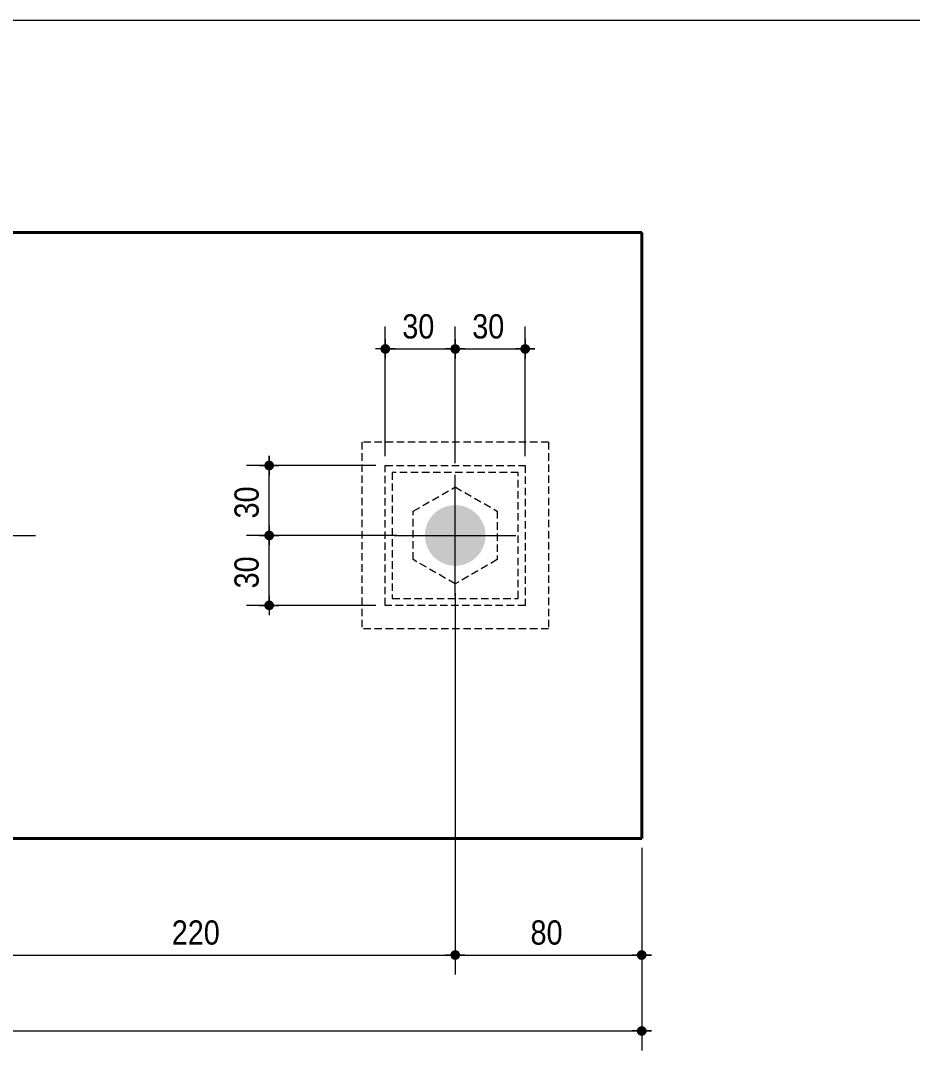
# Model space of a CAD drawing. Header units: millimetres. Extents: x 2 to 410, y 5 to 282.
# Drawn here: x 218.7 to 314.4, y 171.6 to 282 of the extents above; entities that cross this region are included whole.
import ezdxf

# ---------------------------------------------------------------- set-up
doc = ezdxf.new("R2010")
doc.units = ezdxf.units.MM
doc.linetypes.add('CACHE2', pattern=[1.190625, 0.79375, -0.396875])
for name, color, linetype, lineweight in [('Boulon', 7, 'Continuous', 0), ('Cache', 7, 'Continuous', 0), ('Cotation', 7, 'Continuous', 0), ('Feuille dessin', 5, 'Continuous', 0), ('Piece', 2, 'Continuous', 0)]:
    doc.layers.add(name, color=color, linetype=linetype, lineweight=lineweight)
doc.styles.add('ARIAL', font='ARIAL.TTF')

# ---------------------------------------------------------------- blocks, each defined once
blk = doc.blocks.new('*A2')
at = {"layer": 'Boulon'}
blk.add_hatch(color=256, dxfattribs=at).paths.add_polyline_path([(215.35, 226.73), (215.34, 226.67), (215.34, 226.61), (215.34, 226.54), (215.34, 226.48), (215.33, 226.42), (215.33, 226.36), (215.32, 226.3), (215.32, 226.24), (215.31, 226.18), (215.3, 226.12), (215.29, 226.06), (215.28, 226), (215.27, 225.94), (215.26, 225.88), (215.25, 225.81), (215.24, 225.75), (215.22, 225.69), (215.21, 225.64), (215.2, 225.58), (215.18, 225.52), (215.16, 225.46), (215.15, 225.4), (215.13, 225.34), (215.11, 225.28), (215.09, 225.22), (215.07, 225.16), (215.05, 225.11), (215.03, 225.05), (215.01, 224.99), (214.99, 224.93), (214.97, 224.88), (214.94, 224.82), (214.92, 224.76), (214.89, 224.71), (214.87, 224.65), (214.84, 224.6), (214.81, 224.54), (214.78, 224.49), (214.76, 224.43), (214.73, 224.38), (214.7, 224.33), (214.67, 224.27), (214.63, 224.22), (214.6, 224.17), (214.57, 224.12), (214.54, 224.06), (214.5, 224.01), (214.47, 223.96), (214.43, 223.91), (214.4, 223.86), (214.36, 223.81), (214.33, 223.76), (214.29, 223.71), (214.25, 223.67), (214.21, 223.62), (214.17, 223.57), (214.13, 223.52), (214.09, 223.48), (214.05, 223.43), (214.01, 223.39), (213.97, 223.34), (213.92, 223.3), (213.88, 223.25), (213.84, 223.21), (213.79, 223.17), (213.75, 223.13), (213.7, 223.09), (213.66, 223.04), (213.61, 223), (213.57, 222.96), (213.52, 222.93), (213.47, 222.89), (213.42, 222.85), (213.37, 222.81), (213.32, 222.77), (213.27, 222.74), (213.22, 222.7), (213.17, 222.67), (213.12, 222.63), (213.07, 222.6), (213.02, 222.57), (212.97, 222.53), (212.92, 222.5), (212.86, 222.47), (212.81, 222.44), (212.76, 222.41), (212.7, 222.38), (212.65, 222.35), (212.59, 222.32), (212.54, 222.3), (212.48, 222.27), (212.43, 222.24), (212.37, 222.22), (212.32, 222.19), (212.26, 222.17), (212.2, 222.15), (212.15, 222.13), (212.09, 222.1), (212.03, 222.08), (211.97, 222.06), (211.91, 222.04), (211.86, 222.02), (211.8, 222.01), (211.74, 221.99), (211.68, 221.97), (211.62, 221.96), (211.56, 221.94), (211.5, 221.93), (211.44, 221.91), (211.38, 221.9), (211.32, 221.89), (211.26, 221.87), (211.2, 221.86), (211.14, 221.85), (211.08, 221.84), (211.02, 221.84), (210.96, 221.83), (210.9, 221.82), (210.84, 221.81), (210.77, 221.81), (210.71, 221.8), (210.65, 221.8), (210.59, 221.8), (210.53, 221.79), (210.47, 221.79), (210.41, 221.79), (210.35, 221.79), (210.28, 221.79), (210.22, 221.79), (210.16, 221.79), (210.1, 221.8), (210.04, 221.8), (209.98, 221.8), (209.92, 221.81), (209.86, 221.81), (209.79, 221.82), (209.73, 221.83), (209.67, 221.84), (209.61, 221.84), (209.55, 221.85), (209.49, 221.86), (209.43, 221.87), (209.37, 221.89), (209.31, 221.9), (209.25, 221.91), (209.19, 221.93), (209.13, 221.94), (209.07, 221.96), (209.01, 221.97), (208.95, 221.99), (208.89, 222.01), (208.84, 222.02), (208.78, 222.04), (208.72, 222.06), (208.66, 222.08), (208.6, 222.1), (208.55, 222.13), (208.49, 222.15), (208.43, 222.17), (208.38, 222.19), (208.32, 222.22), (208.26, 222.24), (208.21, 222.27), (208.15, 222.3), (208.1, 222.32), (208.04, 222.35), (207.99, 222.38), (207.94, 222.41), (207.88, 222.44), (207.83, 222.47), (207.78, 222.5), (207.72, 222.53), (207.67, 222.57), (207.62, 222.6), (207.57, 222.63), (207.52, 222.67), (207.47, 222.7), (207.42, 222.74), (207.37, 222.77), (207.32, 222.81), (207.27, 222.85), (207.22, 222.89), (207.17, 222.93), (207.13, 222.96), (207.08, 223), (207.03, 223.04), (206.99, 223.09), (206.94, 223.13), (206.9, 223.17), (206.85, 223.21), (206.81, 223.25), (206.77, 223.3), (206.72, 223.34), (206.68, 223.39), (206.64, 223.43), (206.6, 223.48), (206.56, 223.52), (206.52, 223.57), (206.48, 223.62), (206.44, 223.67), (206.4, 223.71), (206.37, 223.76), (206.33, 223.81), (206.29, 223.86), (206.26, 223.91), (206.22, 223.96), (206.19, 224.01), (206.15, 224.06), (206.12, 224.12), (206.09, 224.17), (206.06, 224.22), (206.03, 224.27), (206, 224.33), (205.97, 224.38), (205.94, 224.43), (205.91, 224.49), (205.88, 224.54), (205.85, 224.6), (205.83, 224.65), (205.8, 224.71), (205.77, 224.76), (205.75, 224.82), (205.73, 224.88), (205.7, 224.93), (205.68, 224.99), (205.66, 225.05), (205.64, 225.11), (205.62, 225.16), (205.6, 225.22), (205.58, 225.28), (205.56, 225.34), (205.54, 225.4), (205.53, 225.46), (205.51, 225.52), (205.5, 225.58), (205.48, 225.64), (205.47, 225.69), (205.45, 225.75), (205.44, 225.81), (205.43, 225.88), (205.42, 225.94), (205.41, 226), (205.4, 226.06), (205.39, 226.12), (205.38, 226.18), (205.38, 226.24), (205.37, 226.3), (205.36, 226.36), (205.36, 226.42), (205.36, 226.48), (205.35, 226.54), (205.35, 226.61), (205.35, 226.67), (205.35, 226.73), (205.35, 226.79), (205.35, 226.85), (205.35, 226.91), (205.35, 226.97), (205.35, 227.04), (205.36, 227.1), (205.36, 227.16), (205.36, 227.22), (205.37, 227.28), (205.38, 227.34), (205.38, 227.4), (205.39, 227.46), (205.4, 227.52), (205.41, 227.58), (205.42, 227.65), (205.43, 227.71), (205.44, 227.77), (205.45, 227.83), (205.47, 227.89), (205.48, 227.95), (205.5, 228.01), (205.51, 228.06), (205.53, 228.12), (205.54, 228.18), (205.56, 228.24), (205.58, 228.3), (205.6, 228.36), (205.62, 228.42), (205.64, 228.47), (205.66, 228.53), (205.68, 228.59), (205.7, 228.65), (205.73, 228.7), (205.75, 228.76), (205.77, 228.82), (205.8, 228.87), (205.83, 228.93), (205.85, 228.98), (205.88, 229.04), (205.91, 229.09), (205.94, 229.15), (205.97, 229.2), (206, 229.25), (206.03, 229.31), (206.06, 229.36), (206.09, 229.41), (206.12, 229.47), (206.15, 229.52), (206.19, 229.57), (206.22, 229.62), (206.26, 229.67), (206.29, 229.72), (206.33, 229.77), (206.37, 229.82), (206.4, 229.87), (206.44, 229.91), (206.48, 229.96), (206.52, 230.01), (206.56, 230.06), (206.6, 230.1), (206.64, 230.15), (206.68, 230.19), (206.72, 230.24), (206.77, 230.28), (206.81, 230.33), (206.85, 230.37), (206.9, 230.41), (206.94, 230.45), (206.99, 230.5), (207.03, 230.54), (207.08, 230.58), (207.13, 230.62), (207.17, 230.66), (207.22, 230.69), (207.27, 230.73), (207.32, 230.77), (207.37, 230.81), (207.42, 230.84), (207.47, 230.88), (207.52, 230.91), (207.57, 230.95), (207.62, 230.98), (207.67, 231.01), (207.72, 231.05), (207.78, 231.08), (207.83, 231.11), (207.88, 231.14), (207.94, 231.17), (207.99, 231.2), (208.04, 231.23), (208.1, 231.26), (208.15, 231.28), (208.21, 231.31), (208.26, 231.34), (208.32, 231.36), (208.38, 231.39), (208.43, 231.41), (208.49, 231.43), (208.55, 231.46), (208.6, 231.48), (208.66, 231.5), (208.72, 231.52), (208.78, 231.54), (208.84, 231.56), (208.89, 231.58), (208.95, 231.59), (209.01, 231.61), (209.07, 231.63), (209.13, 231.64), (209.19, 231.66), (209.25, 231.67), (209.31, 231.68), (209.37, 231.69), (209.43, 231.71), (209.49, 231.72), (209.55, 231.73), (209.61, 231.74), (209.67, 231.74), (209.73, 231.75), (209.79, 231.76), (209.86, 231.77), (209.92, 231.77), (209.98, 231.78), (210.04, 231.78), (210.1, 231.78), (210.16, 231.79), (210.22, 231.79), (210.28, 231.79), (210.35, 231.79), (210.41, 231.79), (210.47, 231.79), (210.53, 231.79), (210.59, 231.78), (210.65, 231.78), (210.71, 231.78), (210.77, 231.77), (210.84, 231.77), (210.9, 231.76), (210.96, 231.75), (211.02, 231.74), (211.08, 231.74), (211.14, 231.73), (211.2, 231.72), (211.26, 231.71), (211.32, 231.69), (211.38, 231.68), (211.44, 231.67), (211.5, 231.66), (211.56, 231.64), (211.62, 231.63), (211.68, 231.61), (211.74, 231.59), (211.8, 231.58), (211.86, 231.56), (211.91, 231.54), (211.97, 231.52), (212.03, 231.5), (212.09, 231.48), (212.15, 231.46), (212.2, 231.43), (212.26, 231.41), (212.32, 231.39), (212.37, 231.36), (212.43, 231.34), (212.48, 231.31), (212.54, 231.28), (212.59, 231.26), (212.65, 231.23), (212.7, 231.2), (212.76, 231.17), (212.81, 231.14), (212.86, 231.11), (212.92, 231.08), (212.97, 231.05), (213.02, 231.01), (213.07, 230.98), (213.12, 230.95), (213.17, 230.91), (213.22, 230.88), (213.27, 230.84), (213.32, 230.81), (213.37, 230.77), (213.42, 230.73), (213.47, 230.69), (213.52, 230.66), (213.57, 230.62), (213.61, 230.58), (213.66, 230.54), (213.7, 230.5), (213.75, 230.45), (213.79, 230.41), (213.84, 230.37), (213.88, 230.33), (213.92, 230.28), (213.97, 230.24), (214.01, 230.19), (214.05, 230.15), (214.09, 230.1), (214.13, 230.06), (214.17, 230.01), (214.21, 229.96), (214.25, 229.91), (214.29, 229.87), (214.33, 229.82), (214.36, 229.77), (214.4, 229.72), (214.43, 229.67), (214.47, 229.62), (214.5, 229.57), (214.54, 229.52), (214.57, 229.47), (214.6, 229.41), (214.63, 229.36), (214.67, 229.31), (214.7, 229.25), (214.73, 229.2), (214.76, 229.15), (214.78, 229.09), (214.81, 229.04), (214.84, 228.98), (214.87, 228.93), (214.89, 228.87), (214.92, 228.82), (214.94, 228.76), (214.97, 228.7), (214.99, 228.65), (215.01, 228.59), (215.03, 228.53), (215.05, 228.47), (215.07, 228.42), (215.09, 228.36), (215.11, 228.3), (215.13, 228.24), (215.15, 228.18), (215.16, 228.12), (215.18, 228.06), (215.2, 228.01), (215.21, 227.95), (215.22, 227.89), (215.24, 227.83), (215.25, 227.77), (215.26, 227.71), (215.27, 227.65), (215.28, 227.58), (215.29, 227.52), (215.3, 227.46), (215.31, 227.4), (215.32, 227.34), (215.32, 227.28), (215.33, 227.22), (215.33, 227.16), (215.34, 227.1), (215.34, 227.04), (215.34, 226.97), (215.34, 226.91), (215.35, 226.85), (215.35, 226.79)], flags=17)
at = {"layer": 'Boulon', "linetype": 'Continuous', "lineweight": 0}
for p, q in [((210.35, 236.79), (210.35, 216.79)), ((200.35, 226.79), (220.35, 226.79))]:
    blk.add_line(p, q, dxfattribs=at)
blk = doc.blocks.new('*A3')
at = {"layer": 'Boulon'}
blk.add_hatch(color=256, dxfattribs=at).paths.add_polyline_path([(265.43, 230.04), (265.51, 230.04), (265.59, 230.03), (265.66, 230.02), (265.74, 230.02), (265.82, 230.01), (265.9, 229.99), (265.98, 229.98), (266.06, 229.96), (266.14, 229.94), (266.21, 229.92), (266.29, 229.9), (266.37, 229.88), (266.44, 229.85), (266.52, 229.82), (266.59, 229.79), (266.66, 229.76), (266.74, 229.73), (266.81, 229.69), (266.88, 229.66), (266.95, 229.62), (267.02, 229.58), (267.08, 229.54), (267.15, 229.49), (267.22, 229.45), (267.28, 229.4), (267.35, 229.35), (267.41, 229.3), (267.47, 229.25), (267.53, 229.2), (267.59, 229.14), (267.64, 229.09), (267.7, 229.03), (267.75, 228.97), (267.81, 228.91), (267.86, 228.85), (267.91, 228.79), (267.96, 228.73), (268, 228.66), (268.05, 228.6), (268.09, 228.53), (268.13, 228.46), (268.17, 228.39), (268.21, 228.32), (268.25, 228.25), (268.28, 228.18), (268.32, 228.11), (268.35, 228.03), (268.38, 227.96), (268.41, 227.89), (268.43, 227.81), (268.46, 227.73), (268.48, 227.66), (268.5, 227.58), (268.52, 227.5), (268.53, 227.42), (268.55, 227.35), (268.56, 227.27), (268.57, 227.19), (268.58, 227.11), (268.59, 227.03), (268.59, 226.95), (268.59, 226.87), (268.6, 226.79), (268.59, 226.71), (268.59, 226.63), (268.59, 226.55), (268.58, 226.47), (268.57, 226.39), (268.56, 226.31), (268.55, 226.23), (268.53, 226.16), (268.52, 226.08), (268.5, 226), (268.48, 225.92), (268.46, 225.85), (268.43, 225.77), (268.41, 225.7), (268.38, 225.62), (268.35, 225.55), (268.32, 225.47), (268.28, 225.4), (268.25, 225.33), (268.21, 225.26), (268.17, 225.19), (268.13, 225.12), (268.09, 225.05), (268.05, 224.98), (268, 224.92), (267.96, 224.85), (267.91, 224.79), (267.86, 224.73), (267.81, 224.67), (267.75, 224.61), (267.7, 224.55), (267.64, 224.49), (267.59, 224.44), (267.53, 224.38), (267.47, 224.33), (267.41, 224.28), (267.35, 224.23), (267.28, 224.18), (267.22, 224.13), (267.15, 224.09), (267.08, 224.04), (267.02, 224), (266.95, 223.96), (266.88, 223.92), (266.81, 223.89), (266.74, 223.85), (266.66, 223.82), (266.59, 223.79), (266.52, 223.76), (266.44, 223.73), (266.37, 223.7), (266.29, 223.68), (266.21, 223.66), (266.14, 223.64), (266.06, 223.62), (265.98, 223.6), (265.9, 223.59), (265.82, 223.58), (265.74, 223.56), (265.66, 223.56), (265.59, 223.55), (265.51, 223.54), (265.43, 223.54), (265.35, 223.54), (265.27, 223.54), (265.19, 223.54), (265.11, 223.55), (265.03, 223.56), (264.95, 223.56), (264.87, 223.58), (264.79, 223.59), (264.71, 223.6), (264.63, 223.62), (264.56, 223.64), (264.48, 223.66), (264.4, 223.68), (264.33, 223.7), (264.25, 223.73), (264.18, 223.76), (264.1, 223.79), (264.03, 223.82), (263.96, 223.85), (263.88, 223.89), (263.81, 223.92), (263.74, 223.96), (263.68, 224), (263.61, 224.04), (263.54, 224.09), (263.47, 224.13), (263.41, 224.18), (263.35, 224.23), (263.28, 224.28), (263.22, 224.33), (263.16, 224.38), (263.1, 224.44), (263.05, 224.49), (262.99, 224.55), (262.94, 224.61), (262.89, 224.67), (262.83, 224.73), (262.78, 224.79), (262.74, 224.85), (262.69, 224.92), (262.64, 224.98), (262.6, 225.05), (262.56, 225.12), (262.52, 225.19), (262.48, 225.26), (262.44, 225.33), (262.41, 225.4), (262.37, 225.47), (262.34, 225.55), (262.31, 225.62), (262.29, 225.7), (262.26, 225.77), (262.24, 225.85), (262.21, 225.92), (262.19, 226), (262.17, 226.08), (262.16, 226.16), (262.14, 226.23), (262.13, 226.31), (262.12, 226.39), (262.11, 226.47), (262.1, 226.55), (262.1, 226.63), (262.1, 226.71), (262.1, 226.79), (262.1, 226.87), (262.1, 226.95), (262.1, 227.03), (262.11, 227.11), (262.12, 227.19), (262.13, 227.27), (262.14, 227.35), (262.16, 227.42), (262.17, 227.5), (262.19, 227.58), (262.21, 227.66), (262.24, 227.73), (262.26, 227.81), (262.29, 227.89), (262.31, 227.96), (262.34, 228.03), (262.37, 228.11), (262.41, 228.18), (262.44, 228.25), (262.48, 228.32), (262.52, 228.39), (262.56, 228.46), (262.6, 228.53), (262.64, 228.6), (262.69, 228.66), (262.74, 228.73), (262.78, 228.79), (262.83, 228.85), (262.89, 228.91), (262.94, 228.97), (262.99, 229.03), (263.05, 229.09), (263.1, 229.14), (263.16, 229.2), (263.22, 229.25), (263.28, 229.3), (263.35, 229.35), (263.41, 229.4), (263.47, 229.45), (263.54, 229.49), (263.61, 229.54), (263.68, 229.58), (263.74, 229.62), (263.81, 229.66), (263.88, 229.69), (263.96, 229.73), (264.03, 229.76), (264.1, 229.79), (264.18, 229.82), (264.25, 229.85), (264.33, 229.88), (264.4, 229.9), (264.48, 229.92), (264.56, 229.94), (264.63, 229.96), (264.71, 229.98), (264.79, 229.99), (264.87, 230.01), (264.95, 230.02), (265.03, 230.02), (265.11, 230.03), (265.19, 230.04), (265.27, 230.04), (265.35, 230.04)], flags=17)
at = {"layer": 'Boulon', "linetype": 'Continuous', "lineweight": 0}
for p, q in [((265.35, 220.29), (265.35, 233.29)), ((258.85, 226.79), (271.85, 226.79))]:
    blk.add_line(p, q, dxfattribs=at)
blk = doc.blocks.new('*A4')
at = {"layer": 'Piece', "color": 2, "linetype": 'Continuous', "lineweight": 40}
for p, q in [((135.345956, 259.290322), (285.345956, 259.290322)), ((285.345956, 259.290322), (285.345956, 194.290322)), ((285.345956, 194.290322), (135.345956, 194.290322))]:
    blk.add_line(p, q, dxfattribs=at)
blk = doc.blocks.new('*A6')
at = {"layer": 'Cache', "color": 7, "linetype": 'CACHE2', "lineweight": 20}
for p, q in [((275.345956, 236.790322), (255.345956, 236.790322)), ((255.345956, 236.790322), (255.345956, 216.790322)), ((275.345956, 236.790322), (275.345956, 216.790322)), ((275.345956, 216.790322), (255.345956, 216.790322))]:
    blk.add_line(p, q, dxfattribs=at)
blk = doc.blocks.new('*A9')
at = {"layer": 'Cache', "color": 7, "linetype": 'CACHE2', "lineweight": 20}
for p, q in [((260.845956, 229.388398), (265.345956, 231.986474)), ((265.345956, 231.986474), (269.845956, 229.388398)), ((260.845956, 224.192246), (260.845956, 229.388398)), ((269.845956, 229.388398), (269.845956, 224.192246)), ((265.345956, 221.59417), (260.845956, 224.192246)), ((269.845956, 224.192246), (265.345956, 221.59417))]:
    blk.add_line(p, q, dxfattribs=at)
blk = doc.blocks.new('*A10')
at = {"layer": 'Cache', "color": 7, "linetype": 'CACHE2', "lineweight": 20}
for p, q in [((257.845956, 219.290322), (257.845956, 234.290322)), ((257.845956, 234.290322), (272.845956, 234.290322)), ((272.845956, 234.290322), (272.845956, 219.290322)), ((272.095956, 233.540322), (258.595956, 233.540322)), ((258.595956, 233.540322), (258.595956, 220.040322)), ((272.095956, 220.040322), (272.095956, 233.540322)), ((258.595956, 220.040322), (272.095956, 220.040322)), ((272.845956, 219.290322), (257.845956, 219.290322))]:
    blk.add_line(p, q, dxfattribs=at)
blk = doc.blocks.new('*A21')
at = {"layer": 'Feuille dessin', "linetype": 'Continuous', "lineweight": 0}
blk.add_line((405, 282), (5, 282), dxfattribs=at)
blk = doc.blocks.new('*A27')
at = {"layer": 'Cotation'}
for points in [[(257.82, 246.27), (257.79, 246.27), (257.77, 246.28), (257.74, 246.28), (257.72, 246.29), (257.7, 246.29), (257.67, 246.3), (257.65, 246.31), (257.62, 246.32), (257.6, 246.33), (257.58, 246.34), (257.56, 246.36), (257.54, 246.37), (257.52, 246.39), (257.5, 246.41), (257.48, 246.42), (257.46, 246.44), (257.44, 246.46), (257.43, 246.48), (257.41, 246.5), (257.4, 246.52), (257.39, 246.55), (257.38, 246.57), (257.37, 246.59), (257.36, 246.62), (257.35, 246.64), (257.34, 246.66), (257.34, 246.69), (257.33, 246.71), (257.33, 246.74), (257.33, 246.76), (257.33, 246.79), (257.33, 246.82), (257.33, 246.84), (257.33, 246.87), (257.34, 246.89), (257.34, 246.92), (257.35, 246.94), (257.36, 246.97), (257.37, 246.99), (257.38, 247.01), (257.39, 247.04), (257.4, 247.06), (257.41, 247.08), (257.43, 247.1), (257.44, 247.12), (257.46, 247.14), (257.48, 247.16), (257.5, 247.18), (257.52, 247.19), (257.54, 247.21), (257.56, 247.22), (257.58, 247.24), (257.6, 247.25), (257.62, 247.26), (257.65, 247.27), (257.67, 247.28), (257.7, 247.29), (257.72, 247.29), (257.74, 247.3), (257.77, 247.3), (257.79, 247.31), (257.82, 247.31), (257.85, 247.31), (257.87, 247.31), (257.9, 247.31), (257.92, 247.3), (257.95, 247.3), (257.97, 247.29), (258, 247.29), (258.02, 247.28), (258.04, 247.27), (258.07, 247.26), (258.09, 247.25), (258.11, 247.24), (258.13, 247.22), (258.16, 247.21), (258.18, 247.19), (258.2, 247.18), (258.21, 247.16), (258.23, 247.14), (258.25, 247.12), (258.26, 247.1), (258.28, 247.08), (258.29, 247.06), (258.3, 247.04), (258.32, 247.01), (258.33, 246.99), (258.34, 246.97), (258.34, 246.94), (258.35, 246.92), (258.36, 246.89), (258.36, 246.87), (258.36, 246.84), (258.37, 246.82), (258.37, 246.79), (258.37, 246.76), (258.36, 246.74), (258.36, 246.71), (258.36, 246.69), (258.35, 246.66), (258.34, 246.64), (258.34, 246.62), (258.33, 246.59), (258.32, 246.57), (258.3, 246.55), (258.29, 246.52), (258.28, 246.5), (258.26, 246.48), (258.25, 246.46), (258.23, 246.44), (258.21, 246.42), (258.2, 246.41), (258.18, 246.39), (258.16, 246.37), (258.13, 246.36), (258.11, 246.34), (258.09, 246.33), (258.07, 246.32), (258.04, 246.31), (258.02, 246.3), (258, 246.29), (257.97, 246.29), (257.95, 246.28), (257.92, 246.28), (257.9, 246.27), (257.87, 246.27), (257.85, 246.27)], [(265.32, 246.27), (265.29, 246.27), (265.27, 246.28), (265.24, 246.28), (265.22, 246.29), (265.2, 246.29), (265.17, 246.3), (265.15, 246.31), (265.12, 246.32), (265.1, 246.33), (265.08, 246.34), (265.06, 246.36), (265.04, 246.37), (265.02, 246.39), (265, 246.41), (264.98, 246.42), (264.96, 246.44), (264.94, 246.46), (264.93, 246.48), (264.91, 246.5), (264.9, 246.52), (264.89, 246.55), (264.88, 246.57), (264.87, 246.59), (264.86, 246.62), (264.85, 246.64), (264.84, 246.66), (264.84, 246.69), (264.83, 246.71), (264.83, 246.74), (264.83, 246.76), (264.83, 246.79), (264.83, 246.82), (264.83, 246.84), (264.83, 246.87), (264.84, 246.89), (264.84, 246.92), (264.85, 246.94), (264.86, 246.97), (264.87, 246.99), (264.88, 247.01), (264.89, 247.04), (264.9, 247.06), (264.91, 247.08), (264.93, 247.1), (264.94, 247.12), (264.96, 247.14), (264.98, 247.16), (265, 247.18), (265.02, 247.19), (265.04, 247.21), (265.06, 247.22), (265.08, 247.24), (265.1, 247.25), (265.12, 247.26), (265.15, 247.27), (265.17, 247.28), (265.2, 247.29), (265.22, 247.29), (265.24, 247.3), (265.27, 247.3), (265.29, 247.31), (265.32, 247.31), (265.35, 247.31), (265.37, 247.31), (265.4, 247.31), (265.42, 247.3), (265.45, 247.3), (265.47, 247.29), (265.5, 247.29), (265.52, 247.28), (265.54, 247.27), (265.57, 247.26), (265.59, 247.25), (265.61, 247.24), (265.63, 247.22), (265.66, 247.21), (265.68, 247.19), (265.7, 247.18), (265.71, 247.16), (265.73, 247.14), (265.75, 247.12), (265.76, 247.1), (265.78, 247.08), (265.79, 247.06), (265.8, 247.04), (265.82, 247.01), (265.83, 246.99), (265.84, 246.97), (265.84, 246.94), (265.85, 246.92), (265.86, 246.89), (265.86, 246.87), (265.86, 246.84), (265.87, 246.82), (265.87, 246.79), (265.87, 246.76), (265.86, 246.74), (265.86, 246.71), (265.86, 246.69), (265.85, 246.66), (265.84, 246.64), (265.84, 246.62), (265.83, 246.59), (265.82, 246.57), (265.8, 246.55), (265.79, 246.52), (265.78, 246.5), (265.76, 246.48), (265.75, 246.46), (265.73, 246.44), (265.71, 246.42), (265.7, 246.41), (265.68, 246.39), (265.66, 246.37), (265.63, 246.36), (265.61, 246.34), (265.59, 246.33), (265.57, 246.32), (265.54, 246.31), (265.52, 246.3), (265.5, 246.29), (265.47, 246.29), (265.45, 246.28), (265.42, 246.28), (265.4, 246.27), (265.37, 246.27), (265.35, 246.27)]]:
    blk.add_hatch(color=256, dxfattribs=at).paths.add_polyline_path(points, flags=17)
at = {"layer": 'Cotation', "linetype": 'Continuous', "lineweight": 0}
for p, q in [((257.85, 235.29), (257.85, 249.21)), ((265.35, 234.54), (265.35, 249.21)), ((257.85, 247.83), (257.85, 245.75)), ((265.35, 247.83), (265.35, 245.75)), ((258.89, 246.79), (256.81, 246.79)), ((257.85, 246.79), (256.81, 246.79)), ((257.85, 246.79), (265.35, 246.79)), ((266.39, 246.79), (264.31, 246.79)), ((265.35, 246.79), (266.39, 246.79))]:
    blk.add_line(p, q, dxfattribs=at)
at = {"layer": 'Cotation'}
for p in [(257.85, 246.79), (265.35, 246.79)]:
    blk.add_point(p, dxfattribs=at)
at = {"layer": 'Cotation', "style": 'ARIAL', "width": 0.85}
blk.add_text('30', height=2.6, dxfattribs=at).set_placement((259.67, 247.91))
blk = doc.blocks.new('*A28')
at = {"layer": 'Cotation'}
for points in [[(265.32, 246.27), (265.29, 246.27), (265.27, 246.28), (265.24, 246.28), (265.22, 246.29), (265.2, 246.29), (265.17, 246.3), (265.15, 246.31), (265.12, 246.32), (265.1, 246.33), (265.08, 246.34), (265.06, 246.36), (265.04, 246.37), (265.02, 246.39), (265, 246.41), (264.98, 246.42), (264.96, 246.44), (264.94, 246.46), (264.93, 246.48), (264.91, 246.5), (264.9, 246.52), (264.89, 246.55), (264.88, 246.57), (264.87, 246.59), (264.86, 246.62), (264.85, 246.64), (264.84, 246.66), (264.84, 246.69), (264.83, 246.71), (264.83, 246.74), (264.83, 246.76), (264.83, 246.79), (264.83, 246.82), (264.83, 246.84), (264.83, 246.87), (264.84, 246.89), (264.84, 246.92), (264.85, 246.94), (264.86, 246.97), (264.87, 246.99), (264.88, 247.01), (264.89, 247.04), (264.9, 247.06), (264.91, 247.08), (264.93, 247.1), (264.94, 247.12), (264.96, 247.14), (264.98, 247.16), (265, 247.18), (265.02, 247.19), (265.04, 247.21), (265.06, 247.22), (265.08, 247.24), (265.1, 247.25), (265.12, 247.26), (265.15, 247.27), (265.17, 247.28), (265.2, 247.29), (265.22, 247.29), (265.24, 247.3), (265.27, 247.3), (265.29, 247.31), (265.32, 247.31), (265.35, 247.31), (265.37, 247.31), (265.4, 247.31), (265.42, 247.3), (265.45, 247.3), (265.47, 247.29), (265.5, 247.29), (265.52, 247.28), (265.54, 247.27), (265.57, 247.26), (265.59, 247.25), (265.61, 247.24), (265.63, 247.22), (265.66, 247.21), (265.68, 247.19), (265.7, 247.18), (265.71, 247.16), (265.73, 247.14), (265.75, 247.12), (265.76, 247.1), (265.78, 247.08), (265.79, 247.06), (265.8, 247.04), (265.82, 247.01), (265.83, 246.99), (265.84, 246.97), (265.84, 246.94), (265.85, 246.92), (265.86, 246.89), (265.86, 246.87), (265.86, 246.84), (265.87, 246.82), (265.87, 246.79), (265.87, 246.76), (265.86, 246.74), (265.86, 246.71), (265.86, 246.69), (265.85, 246.66), (265.84, 246.64), (265.84, 246.62), (265.83, 246.59), (265.82, 246.57), (265.8, 246.55), (265.79, 246.52), (265.78, 246.5), (265.76, 246.48), (265.75, 246.46), (265.73, 246.44), (265.71, 246.42), (265.7, 246.41), (265.68, 246.39), (265.66, 246.37), (265.63, 246.36), (265.61, 246.34), (265.59, 246.33), (265.57, 246.32), (265.54, 246.31), (265.52, 246.3), (265.5, 246.29), (265.47, 246.29), (265.45, 246.28), (265.42, 246.28), (265.4, 246.27), (265.37, 246.27), (265.35, 246.27)], [(272.82, 246.27), (272.79, 246.27), (272.77, 246.28), (272.74, 246.28), (272.72, 246.29), (272.7, 246.29), (272.67, 246.3), (272.65, 246.31), (272.62, 246.32), (272.6, 246.33), (272.58, 246.34), (272.56, 246.36), (272.54, 246.37), (272.52, 246.39), (272.5, 246.41), (272.48, 246.42), (272.46, 246.44), (272.44, 246.46), (272.43, 246.48), (272.41, 246.5), (272.4, 246.52), (272.39, 246.55), (272.38, 246.57), (272.37, 246.59), (272.36, 246.62), (272.35, 246.64), (272.34, 246.66), (272.34, 246.69), (272.33, 246.71), (272.33, 246.74), (272.33, 246.76), (272.33, 246.79), (272.33, 246.82), (272.33, 246.84), (272.33, 246.87), (272.34, 246.89), (272.34, 246.92), (272.35, 246.94), (272.36, 246.97), (272.37, 246.99), (272.38, 247.01), (272.39, 247.04), (272.4, 247.06), (272.41, 247.08), (272.43, 247.1), (272.44, 247.12), (272.46, 247.14), (272.48, 247.16), (272.5, 247.18), (272.52, 247.19), (272.54, 247.21), (272.56, 247.22), (272.58, 247.24), (272.6, 247.25), (272.62, 247.26), (272.65, 247.27), (272.67, 247.28), (272.7, 247.29), (272.72, 247.29), (272.74, 247.3), (272.77, 247.3), (272.79, 247.31), (272.82, 247.31), (272.85, 247.31), (272.87, 247.31), (272.9, 247.31), (272.92, 247.3), (272.95, 247.3), (272.97, 247.29), (273, 247.29), (273.02, 247.28), (273.04, 247.27), (273.07, 247.26), (273.09, 247.25), (273.11, 247.24), (273.13, 247.22), (273.16, 247.21), (273.18, 247.19), (273.2, 247.18), (273.21, 247.16), (273.23, 247.14), (273.25, 247.12), (273.26, 247.1), (273.28, 247.08), (273.29, 247.06), (273.3, 247.04), (273.32, 247.01), (273.33, 246.99), (273.34, 246.97), (273.34, 246.94), (273.35, 246.92), (273.36, 246.89), (273.36, 246.87), (273.36, 246.84), (273.37, 246.82), (273.37, 246.79), (273.37, 246.76), (273.36, 246.74), (273.36, 246.71), (273.36, 246.69), (273.35, 246.66), (273.34, 246.64), (273.34, 246.62), (273.33, 246.59), (273.32, 246.57), (273.3, 246.55), (273.29, 246.52), (273.28, 246.5), (273.26, 246.48), (273.25, 246.46), (273.23, 246.44), (273.21, 246.42), (273.2, 246.41), (273.18, 246.39), (273.16, 246.37), (273.13, 246.36), (273.11, 246.34), (273.09, 246.33), (273.07, 246.32), (273.04, 246.31), (273.02, 246.3), (273, 246.29), (272.97, 246.29), (272.95, 246.28), (272.92, 246.28), (272.9, 246.27), (272.87, 246.27), (272.85, 246.27)]]:
    blk.add_hatch(color=256, dxfattribs=at).paths.add_polyline_path(points, flags=17)
at = {"layer": 'Cotation', "linetype": 'Continuous', "lineweight": 0}
for p, q in [((265.35, 234.54), (265.35, 249.21)), ((272.85, 235.29), (272.85, 249.21)), ((265.35, 247.83), (265.35, 245.75)), ((272.85, 247.83), (272.85, 245.75)), ((266.39, 246.79), (264.31, 246.79)), ((265.35, 246.79), (264.31, 246.79)), ((265.35, 246.79), (272.85, 246.79)), ((273.89, 246.79), (271.81, 246.79)), ((272.85, 246.79), (273.89, 246.79))]:
    blk.add_line(p, q, dxfattribs=at)
at = {"layer": 'Cotation'}
for p in [(265.35, 246.79), (272.85, 246.79)]:
    blk.add_point(p, dxfattribs=at)
at = {"layer": 'Cotation', "style": 'ARIAL', "width": 0.85}
blk.add_text('30', height=2.6, dxfattribs=at).set_placement((267.17, 247.91))
blk = doc.blocks.new('*A29')
at = {"layer": 'Cotation'}
for points in [[(245.37, 226.27), (245.34, 226.27), (245.32, 226.28), (245.29, 226.28), (245.27, 226.29), (245.24, 226.29), (245.22, 226.3), (245.2, 226.31), (245.17, 226.32), (245.15, 226.33), (245.13, 226.34), (245.11, 226.36), (245.08, 226.37), (245.06, 226.39), (245.05, 226.41), (245.03, 226.42), (245.01, 226.44), (244.99, 226.46), (244.98, 226.48), (244.96, 226.5), (244.95, 226.52), (244.94, 226.55), (244.92, 226.57), (244.91, 226.59), (244.9, 226.62), (244.9, 226.64), (244.89, 226.66), (244.88, 226.69), (244.88, 226.71), (244.88, 226.74), (244.88, 226.76), (244.87, 226.79), (244.88, 226.82), (244.88, 226.84), (244.88, 226.87), (244.88, 226.89), (244.89, 226.92), (244.9, 226.94), (244.9, 226.97), (244.91, 226.99), (244.92, 227.01), (244.94, 227.04), (244.95, 227.06), (244.96, 227.08), (244.98, 227.1), (244.99, 227.12), (245.01, 227.14), (245.03, 227.16), (245.05, 227.18), (245.06, 227.19), (245.08, 227.21), (245.11, 227.22), (245.13, 227.24), (245.15, 227.25), (245.17, 227.26), (245.2, 227.27), (245.22, 227.28), (245.24, 227.29), (245.27, 227.29), (245.29, 227.3), (245.32, 227.3), (245.34, 227.31), (245.37, 227.31), (245.39, 227.31), (245.42, 227.31), (245.45, 227.31), (245.47, 227.3), (245.5, 227.3), (245.52, 227.29), (245.55, 227.29), (245.57, 227.28), (245.59, 227.27), (245.62, 227.26), (245.64, 227.25), (245.66, 227.24), (245.68, 227.22), (245.7, 227.21), (245.72, 227.19), (245.74, 227.18), (245.76, 227.16), (245.78, 227.14), (245.8, 227.12), (245.81, 227.1), (245.83, 227.08), (245.84, 227.06), (245.85, 227.04), (245.86, 227.01), (245.87, 226.99), (245.88, 226.97), (245.89, 226.94), (245.9, 226.92), (245.9, 226.89), (245.91, 226.87), (245.91, 226.84), (245.91, 226.82), (245.91, 226.79), (245.91, 226.76), (245.91, 226.74), (245.91, 226.71), (245.9, 226.69), (245.9, 226.66), (245.89, 226.64), (245.88, 226.62), (245.87, 226.59), (245.86, 226.57), (245.85, 226.55), (245.84, 226.52), (245.83, 226.5), (245.81, 226.48), (245.8, 226.46), (245.78, 226.44), (245.76, 226.42), (245.74, 226.41), (245.72, 226.39), (245.7, 226.37), (245.68, 226.36), (245.66, 226.34), (245.64, 226.33), (245.62, 226.32), (245.59, 226.31), (245.57, 226.3), (245.55, 226.29), (245.52, 226.29), (245.5, 226.28), (245.47, 226.28), (245.45, 226.27), (245.42, 226.27), (245.39, 226.27)], [(245.37, 218.77), (245.34, 218.77), (245.32, 218.78), (245.29, 218.78), (245.27, 218.79), (245.24, 218.79), (245.22, 218.8), (245.2, 218.81), (245.17, 218.82), (245.15, 218.83), (245.13, 218.84), (245.11, 218.86), (245.08, 218.87), (245.06, 218.89), (245.05, 218.91), (245.03, 218.92), (245.01, 218.94), (244.99, 218.96), (244.98, 218.98), (244.96, 219), (244.95, 219.02), (244.94, 219.05), (244.92, 219.07), (244.91, 219.09), (244.9, 219.12), (244.9, 219.14), (244.89, 219.16), (244.88, 219.19), (244.88, 219.21), (244.88, 219.24), (244.88, 219.26), (244.87, 219.29), (244.88, 219.32), (244.88, 219.34), (244.88, 219.37), (244.88, 219.39), (244.89, 219.42), (244.9, 219.44), (244.9, 219.47), (244.91, 219.49), (244.92, 219.51), (244.94, 219.54), (244.95, 219.56), (244.96, 219.58), (244.98, 219.6), (244.99, 219.62), (245.01, 219.64), (245.03, 219.66), (245.05, 219.68), (245.06, 219.69), (245.08, 219.71), (245.11, 219.72), (245.13, 219.74), (245.15, 219.75), (245.17, 219.76), (245.2, 219.77), (245.22, 219.78), (245.24, 219.79), (245.27, 219.79), (245.29, 219.8), (245.32, 219.8), (245.34, 219.81), (245.37, 219.81), (245.39, 219.81), (245.42, 219.81), (245.45, 219.81), (245.47, 219.8), (245.5, 219.8), (245.52, 219.79), (245.55, 219.79), (245.57, 219.78), (245.59, 219.77), (245.62, 219.76), (245.64, 219.75), (245.66, 219.74), (245.68, 219.72), (245.7, 219.71), (245.72, 219.69), (245.74, 219.68), (245.76, 219.66), (245.78, 219.64), (245.8, 219.62), (245.81, 219.6), (245.83, 219.58), (245.84, 219.56), (245.85, 219.54), (245.86, 219.51), (245.87, 219.49), (245.88, 219.47), (245.89, 219.44), (245.9, 219.42), (245.9, 219.39), (245.91, 219.37), (245.91, 219.34), (245.91, 219.32), (245.91, 219.29), (245.91, 219.26), (245.91, 219.24), (245.91, 219.21), (245.9, 219.19), (245.9, 219.16), (245.89, 219.14), (245.88, 219.12), (245.87, 219.09), (245.86, 219.07), (245.85, 219.05), (245.84, 219.02), (245.83, 219), (245.81, 218.98), (245.8, 218.96), (245.78, 218.94), (245.76, 218.92), (245.74, 218.91), (245.72, 218.89), (245.7, 218.87), (245.68, 218.86), (245.66, 218.84), (245.64, 218.83), (245.62, 218.82), (245.59, 218.81), (245.57, 218.8), (245.55, 218.79), (245.52, 218.79), (245.5, 218.78), (245.47, 218.78), (245.45, 218.77), (245.42, 218.77), (245.39, 218.77)]]:
    blk.add_hatch(color=256, dxfattribs=at).paths.add_polyline_path(points, flags=17)
at = {"layer": 'Cotation', "linetype": 'Continuous', "lineweight": 0}
for p, q in [((245.39, 227.83), (245.39, 225.75)), ((245.39, 226.79), (245.39, 227.83)), ((259.08, 226.79), (242.97, 226.79)), ((244.35, 226.79), (246.43, 226.79)), ((245.39, 219.29), (245.39, 226.79)), ((245.39, 220.33), (245.39, 218.25)), ((256.85, 219.29), (242.97, 219.29)), ((244.35, 219.29), (246.43, 219.29)), ((245.39, 219.29), (245.39, 218.25))]:
    blk.add_line(p, q, dxfattribs=at)
at = {"layer": 'Cotation'}
for p in [(245.39, 226.79), (245.39, 219.29)]:
    blk.add_point(p, dxfattribs=at)
at = {"layer": 'Cotation', "style": 'ARIAL', "width": 0.85}
blk.add_text('30', height=2.6, rotation=90.0002, dxfattribs=at).set_placement((244.27, 221.11))
blk = doc.blocks.new('*A30')
at = {"layer": 'Cotation'}
for points in [[(245.37, 233.77), (245.34, 233.77), (245.32, 233.78), (245.29, 233.78), (245.27, 233.79), (245.24, 233.79), (245.22, 233.8), (245.2, 233.81), (245.17, 233.82), (245.15, 233.83), (245.13, 233.84), (245.11, 233.86), (245.08, 233.87), (245.06, 233.89), (245.05, 233.91), (245.03, 233.92), (245.01, 233.94), (244.99, 233.96), (244.98, 233.98), (244.96, 234), (244.95, 234.02), (244.94, 234.05), (244.92, 234.07), (244.91, 234.09), (244.9, 234.12), (244.9, 234.14), (244.89, 234.16), (244.88, 234.19), (244.88, 234.21), (244.88, 234.24), (244.88, 234.26), (244.87, 234.29), (244.88, 234.32), (244.88, 234.34), (244.88, 234.37), (244.88, 234.39), (244.89, 234.42), (244.9, 234.44), (244.9, 234.47), (244.91, 234.49), (244.92, 234.51), (244.94, 234.54), (244.95, 234.56), (244.96, 234.58), (244.98, 234.6), (244.99, 234.62), (245.01, 234.64), (245.03, 234.66), (245.05, 234.68), (245.06, 234.69), (245.08, 234.71), (245.11, 234.72), (245.13, 234.74), (245.15, 234.75), (245.17, 234.76), (245.2, 234.77), (245.22, 234.78), (245.24, 234.79), (245.27, 234.79), (245.29, 234.8), (245.32, 234.8), (245.34, 234.81), (245.37, 234.81), (245.39, 234.81), (245.42, 234.81), (245.45, 234.81), (245.47, 234.8), (245.5, 234.8), (245.52, 234.79), (245.55, 234.79), (245.57, 234.78), (245.59, 234.77), (245.62, 234.76), (245.64, 234.75), (245.66, 234.74), (245.68, 234.72), (245.7, 234.71), (245.72, 234.69), (245.74, 234.68), (245.76, 234.66), (245.78, 234.64), (245.8, 234.62), (245.81, 234.6), (245.83, 234.58), (245.84, 234.56), (245.85, 234.54), (245.86, 234.51), (245.87, 234.49), (245.88, 234.47), (245.89, 234.44), (245.9, 234.42), (245.9, 234.39), (245.91, 234.37), (245.91, 234.34), (245.91, 234.32), (245.91, 234.29), (245.91, 234.26), (245.91, 234.24), (245.91, 234.21), (245.9, 234.19), (245.9, 234.16), (245.89, 234.14), (245.88, 234.12), (245.87, 234.09), (245.86, 234.07), (245.85, 234.05), (245.84, 234.02), (245.83, 234), (245.81, 233.98), (245.8, 233.96), (245.78, 233.94), (245.76, 233.92), (245.74, 233.91), (245.72, 233.89), (245.7, 233.87), (245.68, 233.86), (245.66, 233.84), (245.64, 233.83), (245.62, 233.82), (245.59, 233.81), (245.57, 233.8), (245.55, 233.79), (245.52, 233.79), (245.5, 233.78), (245.47, 233.78), (245.45, 233.77), (245.42, 233.77), (245.39, 233.77)], [(245.37, 226.27), (245.34, 226.27), (245.32, 226.28), (245.29, 226.28), (245.27, 226.29), (245.24, 226.29), (245.22, 226.3), (245.2, 226.31), (245.17, 226.32), (245.15, 226.33), (245.13, 226.34), (245.11, 226.36), (245.08, 226.37), (245.06, 226.39), (245.05, 226.41), (245.03, 226.42), (245.01, 226.44), (244.99, 226.46), (244.98, 226.48), (244.96, 226.5), (244.95, 226.52), (244.94, 226.55), (244.92, 226.57), (244.91, 226.59), (244.9, 226.62), (244.9, 226.64), (244.89, 226.66), (244.88, 226.69), (244.88, 226.71), (244.88, 226.74), (244.88, 226.76), (244.87, 226.79), (244.88, 226.82), (244.88, 226.84), (244.88, 226.87), (244.88, 226.89), (244.89, 226.92), (244.9, 226.94), (244.9, 226.97), (244.91, 226.99), (244.92, 227.01), (244.94, 227.04), (244.95, 227.06), (244.96, 227.08), (244.98, 227.1), (244.99, 227.12), (245.01, 227.14), (245.03, 227.16), (245.05, 227.18), (245.06, 227.19), (245.08, 227.21), (245.11, 227.22), (245.13, 227.24), (245.15, 227.25), (245.17, 227.26), (245.2, 227.27), (245.22, 227.28), (245.24, 227.29), (245.27, 227.29), (245.29, 227.3), (245.32, 227.3), (245.34, 227.31), (245.37, 227.31), (245.39, 227.31), (245.42, 227.31), (245.45, 227.31), (245.47, 227.3), (245.5, 227.3), (245.52, 227.29), (245.55, 227.29), (245.57, 227.28), (245.59, 227.27), (245.62, 227.26), (245.64, 227.25), (245.66, 227.24), (245.68, 227.22), (245.7, 227.21), (245.72, 227.19), (245.74, 227.18), (245.76, 227.16), (245.78, 227.14), (245.8, 227.12), (245.81, 227.1), (245.83, 227.08), (245.84, 227.06), (245.85, 227.04), (245.86, 227.01), (245.87, 226.99), (245.88, 226.97), (245.89, 226.94), (245.9, 226.92), (245.9, 226.89), (245.91, 226.87), (245.91, 226.84), (245.91, 226.82), (245.91, 226.79), (245.91, 226.76), (245.91, 226.74), (245.91, 226.71), (245.9, 226.69), (245.9, 226.66), (245.89, 226.64), (245.88, 226.62), (245.87, 226.59), (245.86, 226.57), (245.85, 226.55), (245.84, 226.52), (245.83, 226.5), (245.81, 226.48), (245.8, 226.46), (245.78, 226.44), (245.76, 226.42), (245.74, 226.41), (245.72, 226.39), (245.7, 226.37), (245.68, 226.36), (245.66, 226.34), (245.64, 226.33), (245.62, 226.32), (245.59, 226.31), (245.57, 226.3), (245.55, 226.29), (245.52, 226.29), (245.5, 226.28), (245.47, 226.28), (245.45, 226.27), (245.42, 226.27), (245.39, 226.27)]]:
    blk.add_hatch(color=256, dxfattribs=at).paths.add_polyline_path(points, flags=17)
at = {"layer": 'Cotation', "linetype": 'Continuous', "lineweight": 0}
for p, q in [((245.39, 235.33), (245.39, 233.25)), ((245.39, 234.29), (245.39, 235.33)), ((256.85, 234.29), (242.97, 234.29)), ((244.35, 234.29), (246.43, 234.29)), ((245.39, 226.79), (245.39, 234.29)), ((245.39, 227.83), (245.39, 225.75)), ((259.08, 226.79), (242.97, 226.79)), ((244.35, 226.79), (246.43, 226.79)), ((245.39, 226.79), (245.39, 225.75))]:
    blk.add_line(p, q, dxfattribs=at)
at = {"layer": 'Cotation'}
for p in [(245.39, 234.29), (245.39, 226.79)]:
    blk.add_point(p, dxfattribs=at)
at = {"layer": 'Cotation', "style": 'ARIAL', "width": 0.85}
blk.add_text('30', height=2.6, rotation=90.0002, dxfattribs=at).set_placement((244.27, 228.61))
blk = doc.blocks.new('*A31')
at = {"layer": 'Cotation'}
blk.add_hatch(color=256, dxfattribs=at).paths.add_polyline_path([(285.32, 173.13), (285.29, 173.13), (285.27, 173.13), (285.24, 173.14), (285.22, 173.14), (285.2, 173.15), (285.17, 173.16), (285.15, 173.17), (285.12, 173.18), (285.1, 173.19), (285.08, 173.2), (285.06, 173.21), (285.04, 173.23), (285.02, 173.24), (285, 173.26), (284.98, 173.28), (284.96, 173.3), (284.94, 173.32), (284.93, 173.34), (284.91, 173.36), (284.9, 173.38), (284.89, 173.4), (284.88, 173.42), (284.87, 173.45), (284.86, 173.47), (284.85, 173.5), (284.84, 173.52), (284.84, 173.54), (284.83, 173.57), (284.83, 173.6), (284.83, 173.62), (284.83, 173.65), (284.83, 173.67), (284.83, 173.7), (284.83, 173.72), (284.84, 173.75), (284.84, 173.77), (284.85, 173.8), (284.86, 173.82), (284.87, 173.85), (284.88, 173.87), (284.89, 173.89), (284.9, 173.91), (284.91, 173.94), (284.93, 173.96), (284.94, 173.98), (284.96, 174), (284.98, 174.01), (285, 174.03), (285.02, 174.05), (285.04, 174.06), (285.06, 174.08), (285.08, 174.09), (285.1, 174.1), (285.12, 174.12), (285.15, 174.13), (285.17, 174.14), (285.2, 174.14), (285.22, 174.15), (285.24, 174.16), (285.27, 174.16), (285.29, 174.16), (285.32, 174.17), (285.35, 174.17), (285.37, 174.17), (285.4, 174.16), (285.42, 174.16), (285.45, 174.16), (285.47, 174.15), (285.5, 174.14), (285.52, 174.14), (285.54, 174.13), (285.57, 174.12), (285.59, 174.1), (285.61, 174.09), (285.63, 174.08), (285.66, 174.06), (285.68, 174.05), (285.7, 174.03), (285.71, 174.01), (285.73, 174), (285.75, 173.98), (285.76, 173.96), (285.78, 173.94), (285.79, 173.91), (285.8, 173.89), (285.82, 173.87), (285.83, 173.85), (285.84, 173.82), (285.84, 173.8), (285.85, 173.77), (285.86, 173.75), (285.86, 173.72), (285.86, 173.7), (285.87, 173.67), (285.87, 173.65), (285.87, 173.62), (285.86, 173.6), (285.86, 173.57), (285.86, 173.54), (285.85, 173.52), (285.84, 173.5), (285.84, 173.47), (285.83, 173.45), (285.82, 173.42), (285.8, 173.4), (285.79, 173.38), (285.78, 173.36), (285.76, 173.34), (285.75, 173.32), (285.73, 173.3), (285.71, 173.28), (285.7, 173.26), (285.68, 173.24), (285.66, 173.23), (285.63, 173.21), (285.61, 173.2), (285.59, 173.19), (285.57, 173.18), (285.54, 173.17), (285.52, 173.16), (285.5, 173.15), (285.47, 173.14), (285.45, 173.14), (285.42, 173.13), (285.4, 173.13), (285.37, 173.13), (285.35, 173.13)], flags=17)
at = {"layer": 'Cotation', "linetype": 'Continuous', "lineweight": 0}
for p, q in [((285.35, 193.29), (285.35, 171.57)), ((285.35, 174.69), (285.35, 172.61)), ((135.35, 173.65), (285.35, 173.65)), ((286.39, 173.65), (284.31, 173.65)), ((285.35, 173.65), (286.39, 173.65))]:
    blk.add_line(p, q, dxfattribs=at)
at = {"layer": 'Cotation'}
blk.add_point((285.35, 173.65), dxfattribs=at)
blk = doc.blocks.new('*A34')
at = {"layer": 'Cotation'}
for points in [[(210.32, 181.27), (210.29, 181.27), (210.27, 181.28), (210.24, 181.28), (210.22, 181.29), (210.2, 181.29), (210.17, 181.3), (210.15, 181.31), (210.12, 181.32), (210.1, 181.33), (210.08, 181.34), (210.06, 181.36), (210.04, 181.37), (210.02, 181.39), (210, 181.41), (209.98, 181.42), (209.96, 181.44), (209.94, 181.46), (209.93, 181.48), (209.91, 181.5), (209.9, 181.52), (209.89, 181.55), (209.88, 181.57), (209.87, 181.59), (209.86, 181.62), (209.85, 181.64), (209.84, 181.66), (209.84, 181.69), (209.83, 181.71), (209.83, 181.74), (209.83, 181.76), (209.83, 181.79), (209.83, 181.82), (209.83, 181.84), (209.83, 181.87), (209.84, 181.89), (209.84, 181.92), (209.85, 181.94), (209.86, 181.97), (209.87, 181.99), (209.88, 182.01), (209.89, 182.04), (209.9, 182.06), (209.91, 182.08), (209.93, 182.1), (209.94, 182.12), (209.96, 182.14), (209.98, 182.16), (210, 182.18), (210.02, 182.19), (210.04, 182.21), (210.06, 182.22), (210.08, 182.24), (210.1, 182.25), (210.12, 182.26), (210.15, 182.27), (210.17, 182.28), (210.2, 182.29), (210.22, 182.29), (210.24, 182.3), (210.27, 182.3), (210.29, 182.31), (210.32, 182.31), (210.35, 182.31), (210.37, 182.31), (210.4, 182.31), (210.42, 182.3), (210.45, 182.3), (210.47, 182.29), (210.5, 182.29), (210.52, 182.28), (210.54, 182.27), (210.57, 182.26), (210.59, 182.25), (210.61, 182.24), (210.63, 182.22), (210.66, 182.21), (210.68, 182.19), (210.7, 182.18), (210.71, 182.16), (210.73, 182.14), (210.75, 182.12), (210.76, 182.1), (210.78, 182.08), (210.79, 182.06), (210.8, 182.04), (210.82, 182.01), (210.83, 181.99), (210.84, 181.97), (210.84, 181.94), (210.85, 181.92), (210.86, 181.89), (210.86, 181.87), (210.86, 181.84), (210.87, 181.82), (210.87, 181.79), (210.87, 181.76), (210.86, 181.74), (210.86, 181.71), (210.86, 181.69), (210.85, 181.66), (210.84, 181.64), (210.84, 181.62), (210.83, 181.59), (210.82, 181.57), (210.8, 181.55), (210.79, 181.52), (210.78, 181.5), (210.76, 181.48), (210.75, 181.46), (210.73, 181.44), (210.71, 181.42), (210.7, 181.41), (210.68, 181.39), (210.66, 181.37), (210.63, 181.36), (210.61, 181.34), (210.59, 181.33), (210.57, 181.32), (210.54, 181.31), (210.52, 181.3), (210.5, 181.29), (210.47, 181.29), (210.45, 181.28), (210.42, 181.28), (210.4, 181.27), (210.37, 181.27), (210.35, 181.27)], [(265.32, 181.27), (265.29, 181.27), (265.27, 181.28), (265.24, 181.28), (265.22, 181.29), (265.2, 181.29), (265.17, 181.3), (265.15, 181.31), (265.12, 181.32), (265.1, 181.33), (265.08, 181.34), (265.06, 181.36), (265.04, 181.37), (265.02, 181.39), (265, 181.41), (264.98, 181.42), (264.96, 181.44), (264.94, 181.46), (264.93, 181.48), (264.91, 181.5), (264.9, 181.52), (264.89, 181.55), (264.88, 181.57), (264.87, 181.59), (264.86, 181.62), (264.85, 181.64), (264.84, 181.66), (264.84, 181.69), (264.83, 181.71), (264.83, 181.74), (264.83, 181.76), (264.83, 181.79), (264.83, 181.82), (264.83, 181.84), (264.83, 181.87), (264.84, 181.89), (264.84, 181.92), (264.85, 181.94), (264.86, 181.97), (264.87, 181.99), (264.88, 182.01), (264.89, 182.04), (264.9, 182.06), (264.91, 182.08), (264.93, 182.1), (264.94, 182.12), (264.96, 182.14), (264.98, 182.16), (265, 182.18), (265.02, 182.19), (265.04, 182.21), (265.06, 182.22), (265.08, 182.24), (265.1, 182.25), (265.12, 182.26), (265.15, 182.27), (265.17, 182.28), (265.2, 182.29), (265.22, 182.29), (265.24, 182.3), (265.27, 182.3), (265.29, 182.31), (265.32, 182.31), (265.35, 182.31), (265.37, 182.31), (265.4, 182.31), (265.42, 182.3), (265.45, 182.3), (265.47, 182.29), (265.5, 182.29), (265.52, 182.28), (265.54, 182.27), (265.57, 182.26), (265.59, 182.25), (265.61, 182.24), (265.63, 182.22), (265.66, 182.21), (265.68, 182.19), (265.7, 182.18), (265.71, 182.16), (265.73, 182.14), (265.75, 182.12), (265.76, 182.1), (265.78, 182.08), (265.79, 182.06), (265.8, 182.04), (265.82, 182.01), (265.83, 181.99), (265.84, 181.97), (265.84, 181.94), (265.85, 181.92), (265.86, 181.89), (265.86, 181.87), (265.86, 181.84), (265.87, 181.82), (265.87, 181.79), (265.87, 181.76), (265.86, 181.74), (265.86, 181.71), (265.86, 181.69), (265.85, 181.66), (265.84, 181.64), (265.84, 181.62), (265.83, 181.59), (265.82, 181.57), (265.8, 181.55), (265.79, 181.52), (265.78, 181.5), (265.76, 181.48), (265.75, 181.46), (265.73, 181.44), (265.71, 181.42), (265.7, 181.41), (265.68, 181.39), (265.66, 181.37), (265.63, 181.36), (265.61, 181.34), (265.59, 181.33), (265.57, 181.32), (265.54, 181.31), (265.52, 181.3), (265.5, 181.29), (265.47, 181.29), (265.45, 181.28), (265.42, 181.28), (265.4, 181.27), (265.37, 181.27), (265.35, 181.27)]]:
    blk.add_hatch(color=256, dxfattribs=at).paths.add_polyline_path(points, flags=17)
at = {"layer": 'Cotation', "linetype": 'Continuous', "lineweight": 0}
for p, q in [((265.35, 220.59), (265.35, 179.71)), ((210.35, 215.79), (210.35, 179.71)), ((210.35, 182.83), (210.35, 180.75)), ((265.35, 182.83), (265.35, 180.75)), ((211.39, 181.79), (209.31, 181.79)), ((210.35, 181.79), (209.31, 181.79)), ((210.35, 181.79), (265.35, 181.79)), ((266.39, 181.79), (264.31, 181.79)), ((265.35, 181.79), (266.39, 181.79))]:
    blk.add_line(p, q, dxfattribs=at)
at = {"layer": 'Cotation'}
for p in [(210.35, 181.79), (265.35, 181.79)]:
    blk.add_point(p, dxfattribs=at)
at = {"layer": 'Cotation', "style": 'ARIAL', "width": 0.85}
blk.add_text('220', height=2.6, dxfattribs=at).set_placement((234.95, 182.91))
blk = doc.blocks.new('*A35')
at = {"layer": 'Cotation'}
for points in [[(265.32, 181.27), (265.29, 181.27), (265.27, 181.28), (265.24, 181.28), (265.22, 181.29), (265.2, 181.29), (265.17, 181.3), (265.15, 181.31), (265.12, 181.32), (265.1, 181.33), (265.08, 181.34), (265.06, 181.36), (265.04, 181.37), (265.02, 181.39), (265, 181.41), (264.98, 181.42), (264.96, 181.44), (264.94, 181.46), (264.93, 181.48), (264.91, 181.5), (264.9, 181.52), (264.89, 181.55), (264.88, 181.57), (264.87, 181.59), (264.86, 181.62), (264.85, 181.64), (264.84, 181.66), (264.84, 181.69), (264.83, 181.71), (264.83, 181.74), (264.83, 181.76), (264.83, 181.79), (264.83, 181.82), (264.83, 181.84), (264.83, 181.87), (264.84, 181.89), (264.84, 181.92), (264.85, 181.94), (264.86, 181.97), (264.87, 181.99), (264.88, 182.01), (264.89, 182.04), (264.9, 182.06), (264.91, 182.08), (264.93, 182.1), (264.94, 182.12), (264.96, 182.14), (264.98, 182.16), (265, 182.18), (265.02, 182.19), (265.04, 182.21), (265.06, 182.22), (265.08, 182.24), (265.1, 182.25), (265.12, 182.26), (265.15, 182.27), (265.17, 182.28), (265.2, 182.29), (265.22, 182.29), (265.24, 182.3), (265.27, 182.3), (265.29, 182.31), (265.32, 182.31), (265.35, 182.31), (265.37, 182.31), (265.4, 182.31), (265.42, 182.3), (265.45, 182.3), (265.47, 182.29), (265.5, 182.29), (265.52, 182.28), (265.54, 182.27), (265.57, 182.26), (265.59, 182.25), (265.61, 182.24), (265.63, 182.22), (265.66, 182.21), (265.68, 182.19), (265.7, 182.18), (265.71, 182.16), (265.73, 182.14), (265.75, 182.12), (265.76, 182.1), (265.78, 182.08), (265.79, 182.06), (265.8, 182.04), (265.82, 182.01), (265.83, 181.99), (265.84, 181.97), (265.84, 181.94), (265.85, 181.92), (265.86, 181.89), (265.86, 181.87), (265.86, 181.84), (265.87, 181.82), (265.87, 181.79), (265.87, 181.76), (265.86, 181.74), (265.86, 181.71), (265.86, 181.69), (265.85, 181.66), (265.84, 181.64), (265.84, 181.62), (265.83, 181.59), (265.82, 181.57), (265.8, 181.55), (265.79, 181.52), (265.78, 181.5), (265.76, 181.48), (265.75, 181.46), (265.73, 181.44), (265.71, 181.42), (265.7, 181.41), (265.68, 181.39), (265.66, 181.37), (265.63, 181.36), (265.61, 181.34), (265.59, 181.33), (265.57, 181.32), (265.54, 181.31), (265.52, 181.3), (265.5, 181.29), (265.47, 181.29), (265.45, 181.28), (265.42, 181.28), (265.4, 181.27), (265.37, 181.27), (265.35, 181.27)], [(285.32, 181.27), (285.29, 181.27), (285.27, 181.28), (285.24, 181.28), (285.22, 181.29), (285.2, 181.29), (285.17, 181.3), (285.15, 181.31), (285.12, 181.32), (285.1, 181.33), (285.08, 181.34), (285.06, 181.36), (285.04, 181.37), (285.02, 181.39), (285, 181.41), (284.98, 181.42), (284.96, 181.44), (284.94, 181.46), (284.93, 181.48), (284.91, 181.5), (284.9, 181.52), (284.89, 181.55), (284.88, 181.57), (284.87, 181.59), (284.86, 181.62), (284.85, 181.64), (284.84, 181.66), (284.84, 181.69), (284.83, 181.71), (284.83, 181.74), (284.83, 181.76), (284.83, 181.79), (284.83, 181.82), (284.83, 181.84), (284.83, 181.87), (284.84, 181.89), (284.84, 181.92), (284.85, 181.94), (284.86, 181.97), (284.87, 181.99), (284.88, 182.01), (284.89, 182.04), (284.9, 182.06), (284.91, 182.08), (284.93, 182.1), (284.94, 182.12), (284.96, 182.14), (284.98, 182.16), (285, 182.18), (285.02, 182.19), (285.04, 182.21), (285.06, 182.22), (285.08, 182.24), (285.1, 182.25), (285.12, 182.26), (285.15, 182.27), (285.17, 182.28), (285.2, 182.29), (285.22, 182.29), (285.24, 182.3), (285.27, 182.3), (285.29, 182.31), (285.32, 182.31), (285.35, 182.31), (285.37, 182.31), (285.4, 182.31), (285.42, 182.3), (285.45, 182.3), (285.47, 182.29), (285.5, 182.29), (285.52, 182.28), (285.54, 182.27), (285.57, 182.26), (285.59, 182.25), (285.61, 182.24), (285.63, 182.22), (285.66, 182.21), (285.68, 182.19), (285.7, 182.18), (285.71, 182.16), (285.73, 182.14), (285.75, 182.12), (285.76, 182.1), (285.78, 182.08), (285.79, 182.06), (285.8, 182.04), (285.82, 182.01), (285.83, 181.99), (285.84, 181.97), (285.84, 181.94), (285.85, 181.92), (285.86, 181.89), (285.86, 181.87), (285.86, 181.84), (285.87, 181.82), (285.87, 181.79), (285.87, 181.76), (285.86, 181.74), (285.86, 181.71), (285.86, 181.69), (285.85, 181.66), (285.84, 181.64), (285.84, 181.62), (285.83, 181.59), (285.82, 181.57), (285.8, 181.55), (285.79, 181.52), (285.78, 181.5), (285.76, 181.48), (285.75, 181.46), (285.73, 181.44), (285.71, 181.42), (285.7, 181.41), (285.68, 181.39), (285.66, 181.37), (285.63, 181.36), (285.61, 181.34), (285.59, 181.33), (285.57, 181.32), (285.54, 181.31), (285.52, 181.3), (285.5, 181.29), (285.47, 181.29), (285.45, 181.28), (285.42, 181.28), (285.4, 181.27), (285.37, 181.27), (285.35, 181.27)]]:
    blk.add_hatch(color=256, dxfattribs=at).paths.add_polyline_path(points, flags=17)
at = {"layer": 'Cotation', "linetype": 'Continuous', "lineweight": 0}
for p, q in [((265.35, 220.59), (265.35, 179.71)), ((285.35, 193.29), (285.35, 179.71)), ((265.35, 182.83), (265.35, 180.75)), ((285.35, 182.83), (285.35, 180.75)), ((266.39, 181.79), (264.31, 181.79)), ((265.35, 181.79), (264.31, 181.79)), ((265.35, 181.79), (285.35, 181.79)), ((286.39, 181.79), (284.31, 181.79)), ((285.35, 181.79), (286.39, 181.79))]:
    blk.add_line(p, q, dxfattribs=at)
at = {"layer": 'Cotation'}
for p in [(265.35, 181.79), (285.35, 181.79)]:
    blk.add_point(p, dxfattribs=at)
at = {"layer": 'Cotation', "style": 'ARIAL', "width": 0.85}
blk.add_text('80', height=2.6, dxfattribs=at).set_placement((273.42, 182.91))

msp = doc.modelspace()

# ---------------------------------------------------------------- block references
at = {"lineweight": 0}
for name in ['*A21', '*A4', '*A27', '*A28', '*A2', '*A6', '*A30', '*A10', '*A3', '*A9', '*A29', '*A34', '*A35', '*A31']:
    msp.add_blockref(name, (0, 0), dxfattribs=at)

doc.saveas('drawing.dxf')
